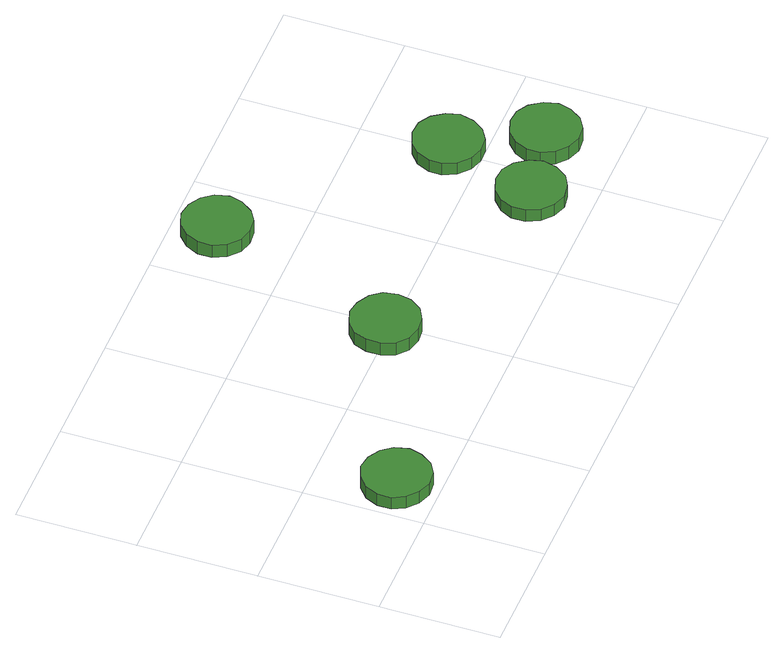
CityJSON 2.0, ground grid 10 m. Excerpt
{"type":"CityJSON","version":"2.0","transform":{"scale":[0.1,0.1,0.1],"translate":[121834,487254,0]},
"CityObjects":{
"tree1":{"type":"SolitaryVegetationObject","attributes":{"function":"something"},"geometry":[{"type":"MultiSurface","lod":"1","boundaries":[[[0,1,2,3,4,5,6,7,8,9,10,11,12,13,14]],[[15,16,17,18,19,20,21,22,23,24,25,26,27,28,29]],[[0,29,28,1]],[[1,28,27,2]],[[2,27,26,3]],[[3,26,25,4]],[[4,25,24,5]],[[5,24,23,6]],[[6,23,22,7]],[[7,22,21,8]],[[8,21,20,9]],[[9,20,19,10]],[[10,19,18,11]],[[11,18,17,12]],[[12,17,16,13]],[[13,16,15,14]],[[14,15,29,0]]]}]},
"tree2":{"type":"SolitaryVegetationObject","attributes":{"function":"something"},"geometry":[{"type":"MultiSurface","lod":"1","boundaries":[[[30,31,32,33,34,35,36,37,38,39,40,41,42,43,44]],[[45,46,47,48,49,50,51,52,53,54,55,56,57,58,59]],[[30,59,58,31]],[[31,58,57,32]],[[32,57,56,33]],[[33,56,55,34]],[[34,55,54,35]],[[35,54,53,36]],[[36,53,52,37]],[[37,52,51,38]],[[38,51,50,39]],[[39,50,49,40]],[[40,49,48,41]],[[41,48,47,42]],[[42,47,46,43]],[[43,46,45,44]],[[44,45,59,30]]]}]},
"tree3":{"type":"SolitaryVegetationObject","attributes":{"function":"something"},"geometry":[{"type":"MultiSurface","lod":"1","boundaries":[[[60,61,62,63,64,65,66,67,68,69,70,71,72,73,74]],[[75,76,77,78,79,80,81,82,83,84,85,86,87,88,89]],[[60,89,88,61]],[[61,88,87,62]],[[62,87,86,63]],[[63,86,85,64]],[[64,85,84,65]],[[65,84,83,66]],[[66,83,82,67]],[[67,82,81,68]],[[68,81,80,69]],[[69,80,79,70]],[[70,79,78,71]],[[71,78,77,72]],[[72,77,76,73]],[[73,76,75,74]],[[74,75,89,60]]]}]},
"tree4":{"type":"SolitaryVegetationObject","attributes":{"function":"something"},"geometry":[{"type":"MultiSurface","lod":"1","boundaries":[[[90,91,92,93,94,95,96,97,98,99,100,101,102,103,104]],[[105,106,107,108,109,110,111,112,113,114,115,116,117,118,119]],[[90,119,118,91]],[[91,118,117,92]],[[92,117,116,93]],[[93,116,115,94]],[[94,115,114,95]],[[95,114,113,96]],[[96,113,112,97]],[[97,112,111,98]],[[98,111,110,99]],[[99,110,109,100]],[[100,109,108,101]],[[101,108,107,102]],[[102,107,106,103]],[[103,106,105,104]],[[104,105,119,90]]]}]},
"tree5":{"type":"SolitaryVegetationObject","attributes":{"function":"something"},"geometry":[{"type":"MultiSurface","lod":"1","boundaries":[[[120,121,122,123,124,125,126,127,128,129,130,131,132,133,134]],[[135,136,137,138,139,140,141,142,143,144,145,146,147,148,149]],[[120,149,148,121]],[[121,148,147,122]],[[122,147,146,123]],[[123,146,145,124]],[[124,145,144,125]],[[125,144,143,126]],[[126,143,142,127]],[[127,142,141,128]],[[128,141,140,129]],[[129,140,139,130]],[[130,139,138,131]],[[131,138,137,132]],[[132,137,136,133]],[[133,136,135,134]],[[134,135,149,120]]]}]},
"tree6":{"type":"SolitaryVegetationObject","attributes":{"function":"something"},"geometry":[{"type":"MultiSurface","lod":"1","boundaries":[[[150,151,152,153,154,155,156,157,158,159,160,161,162,163,164]],[[165,166,167,168,169,170,171,172,173,174,175,176,177,178,179]],[[150,179,178,151]],[[151,178,177,152]],[[152,177,176,153]],[[153,176,175,154]],[[154,175,174,155]],[[155,174,173,156]],[[156,173,172,157]],[[157,172,171,158]],[[158,171,170,159]],[[159,170,169,160]],[[160,169,168,161]],[[161,168,167,162]],[[162,167,166,163]],[[163,166,165,164]],[[164,165,179,150]]]}]}
},
"vertices":[
[63,35,19],[60,47,19],[53,56,19],[43,62,19],[31,64,19],[20,60,19],[11,52,19],[6,41,19],[6,29,19],[11,19,19],[20,11,19],[31,7,19],[43,8,19],[53,14,19],[60,24,19],[60,24,7],[53,14,7],[43,8,7],[31,7,7],[20,11,7],[11,19,7],[6,29,7],[6,41,7],[11,52,7],[20,60,7],[31,64,7],[43,62,7],[53,56,7],[60,47,7],[63,35,7],
[222,103,20],[220,115,20],[213,124,20],[202,130,20],[191,132,20],[179,128,20],[170,120,20],[166,109,20],[166,97,20],[170,86,20],[179,78,20],[191,75,20],[202,76,20],[213,82,20],[220,92,20],[220,92,7],[213,82,7],[202,76,7],[191,75,7],[179,78,7],[170,86,7],[166,97,7],[166,109,7],[170,120,7],[179,128,7],[191,132,7],[202,130,7],[213,124,7],[220,115,7],[222,103,7],
[282,264,19],[279,276,19],[272,285,19],[262,291,19],[250,293,19],[239,289,19],[230,281,19],[225,270,19],[225,258,19],[230,247,19],[239,239,19],[250,236,19],[262,237,19],[272,243,19],[279,253,19],[279,253,6],[272,243,6],[262,237,6],[250,236,6],[239,239,6],[230,247,6],[225,258,6],[225,270,6],[230,281,6],[239,289,6],[250,293,6],[262,291,6],[272,285,6],[279,276,6],[282,264,6],
[403,50,19],[400,61,19],[393,71,19],[383,77,19],[371,78,19],[360,74,19],[351,66,19],[346,56,19],[346,44,19],[351,33,19],[360,25,19],[371,21,19],[383,23,19],[393,28,19],[400,38,19],[400,38,7],[393,28,7],[383,23,7],[371,21,7],[360,25,7],[351,33,7],[346,44,7],[346,56,7],[351,66,7],[360,74,7],[371,78,7],[383,77,7],[393,71,7],[400,61,7],[403,50,7],
[431,129,18],[428,140,18],[421,150,18],[411,156,18],[399,157,18],[388,153,18],[379,145,18],[374,134,18],[374,123,18],[379,112,18],[388,104,18],[399,100,18],[411,101,18],[421,107,18],[428,117,18],[428,117,6],[421,107,6],[411,101,6],[399,100,6],[388,104,6],[379,112,6],[374,123,6],[374,134,6],[379,145,6],[388,153,6],[399,157,6],[411,156,6],[421,150,6],[428,140,6],[431,129,6],
[468,61,19],[465,73,19],[458,83,19],[448,89,19],[436,90,19],[425,86,19],[416,78,19],[411,67,19],[411,56,19],[416,45,19],[425,37,19],[436,33,19],[448,34,19],[458,40,19],[465,50,19],[465,50,6],[458,40,6],[448,34,6],[436,33,6],[425,37,6],[416,45,6],[411,56,6],[411,67,6],[416,78,6],[425,86,6],[436,90,6],[448,89,6],[458,83,6],[465,73,6],[468,61,6]
]}
